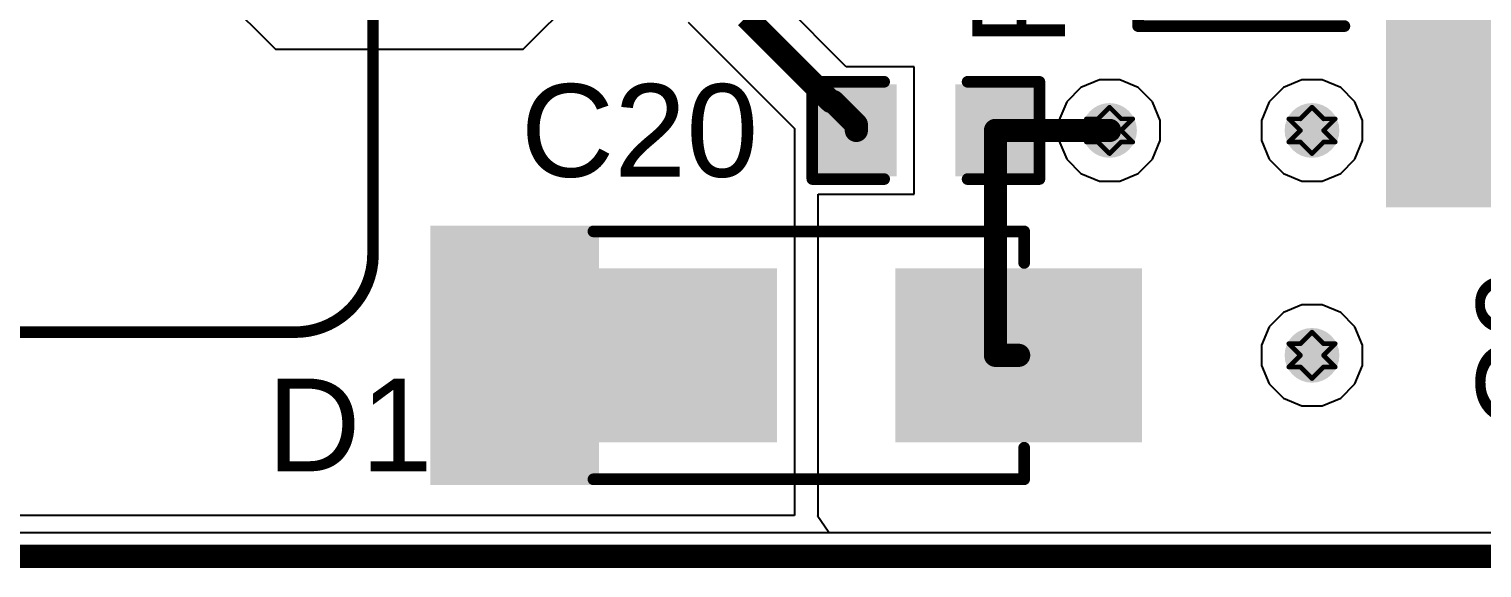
# Model space of a CAD drawing. Header units: inches. Extents: x 24 to 500, y 68 to 269.
# Drawn here: x 328.85 to 344.76, y 68.08 to 73.98 of the extents above; entities that cross this region are included whole.
import ezdxf

# ---------------------------------------------------------------- set-up
doc = ezdxf.new("R2010")
doc.units = ezdxf.units.IN
for name, color, linetype in [('Board Outline', 216, 'Continuous'), ('Bottom Layer', 5, 'Continuous'), ('Drill Drawing', 1, 'Continuous'), ('Layer 1', 16, 'Continuous'), ('Layer 2', 76, 'Continuous'), ('Top Layer', 1, 'Continuous'), ('Top Overlay', 2, 'Continuous'), ('Top Paste', 8, 'Continuous'), ('Top Solder', 216, 'Continuous'), ('Via Holes', 16, 'Continuous')]:
    doc.layers.add(name, color=color, linetype=linetype)
doc.styles.add('Arial', font='', dxfattribs={"height": 0.2})
doc.styles.get('Arial').set_extended_font_data('Arial')

# ---------------------------------------------------------------- blocks, each defined once
blk = doc.blocks.new('SLF12575T_221M1R3_PF_176')
at = {"layer": 'Top Layer'}
for points in [[(-6.85, 1.6), (-4.25, 1.6), (-4.25, -1.6), (-6.85, -1.6)], [(4.25, 1.6), (6.85, 1.6), (6.85, -1.6), (4.25, -1.6)]]:
    blk.add_hatch(color=1, dxfattribs=at).paths.add_polyline_path(points)
at = {"layer": 'Top Paste'}
for points in [[(-6.85, 1.6), (-4.25, 1.6), (-4.25, -1.6), (-6.85, -1.6)], [(4.25, 1.6), (6.85, 1.6), (6.85, -1.6), (4.25, -1.6)]]:
    blk.add_hatch(color=8, dxfattribs=at).paths.add_polyline_path(points)
at = {"layer": 'Top Solder'}
for points in [[(-6.952, 1.702), (-4.148, 1.702), (-4.148, -1.702), (-6.952, -1.702)], [(4.148, 1.702), (6.952, 1.702), (6.952, -1.702), (4.148, -1.702)]]:
    blk.add_hatch(color=216, dxfattribs=at).paths.add_polyline_path(points)
at = {"layer": 'Top Overlay'}
for points in [[(-4.775, 6.325, 0.127, 0.127, 0), (-4.775, 4.826, 0.127, 0.127, 0)], [(-4.775, 6.325, 0.127, 0.127, 0), (5.512, 6.325, 0.127, 0.127, 0)], [(5.512, 6.325, 0.127, 0.127, -0.414214), (6.35, 5.461, 0.127, 0.127, 0)], [(6.35, 5.461, 0.127, 0.127, 0), (6.35, 2.057, 0.127, 0.127, 0)], [(-6.299, 4.826, 0.127, 0.127, 0), (-6.299, 2.057, 0.127, 0.127, 0)], [(-6.299, 4.826, 0.127, 0.127, 0), (-4.775, 4.826, 0.127, 0.127, 0)], [(-6.35, -2.057, 0.127, 0.127, 0), (-6.35, -5.461, 0.127, 0.127, 0)], [(6.35, -2.057, 0.127, 0.127, 0), (6.35, -5.461, 0.127, 0.127, 0)], [(-5.512, -6.325, 0.127, 0.127, -0.414214), (-6.35, -5.461, 0.127, 0.127, 0)], [(6.35, -5.461, 0.127, 0.127, -0.414214), (5.512, -6.325, 0.127, 0.127, 0)], [(-5.512, -6.325, 0.127, 0.127, 0), (5.512, -6.325, 0.127, 0.127, 0)]]:
    blk.add_lwpolyline(points, format="xyseb", dxfattribs=at)
for points in [[(-4.807, 6.325, 0.0635, 0.0635, 1), (-4.743, 6.325, 0.0635, 0.0635, 1)], [(-4.807, 6.325, 0.0635, 0.0635, 1), (-4.743, 6.325, 0.0635, 0.0635, 1)], [(5.48, 6.325, 0.0635, 0.0635, 1), (5.544, 6.325, 0.0635, 0.0635, 1)], [(5.48, 6.325, 0.0635, 0.0635, 1), (5.544, 6.325, 0.0635, 0.0635, 1)], [(6.318, 5.461, 0.0635, 0.0635, 1), (6.382, 5.461, 0.0635, 0.0635, 1)], [(6.318, 5.461, 0.0635, 0.0635, 1), (6.382, 5.461, 0.0635, 0.0635, 1)], [(-6.331, 4.826, 0.0635, 0.0635, 1), (-6.267, 4.826, 0.0635, 0.0635, 1)], [(-6.331, 4.826, 0.0635, 0.0635, 1), (-6.267, 4.826, 0.0635, 0.0635, 1)], [(-4.807, 4.826, 0.0635, 0.0635, 1), (-4.743, 4.826, 0.0635, 0.0635, 1)], [(-4.807, 4.826, 0.0635, 0.0635, 1), (-4.743, 4.826, 0.0635, 0.0635, 1)], [(-6.331, 2.057, 0.0635, 0.0635, 1), (-6.267, 2.057, 0.0635, 0.0635, 1)], [(6.318, 2.057, 0.0635, 0.0635, 1), (6.382, 2.057, 0.0635, 0.0635, 1)], [(-6.382, -2.057, 0.0635, 0.0635, 1), (-6.318, -2.057, 0.0635, 0.0635, 1)], [(6.318, -2.057, 0.0635, 0.0635, 1), (6.382, -2.057, 0.0635, 0.0635, 1)], [(-6.382, -5.461, 0.0635, 0.0635, 1), (-6.318, -5.461, 0.0635, 0.0635, 1)], [(-6.382, -5.461, 0.0635, 0.0635, 1), (-6.318, -5.461, 0.0635, 0.0635, 1)], [(6.318, -5.461, 0.0635, 0.0635, 1), (6.382, -5.461, 0.0635, 0.0635, 1)], [(6.318, -5.461, 0.0635, 0.0635, 1), (6.382, -5.461, 0.0635, 0.0635, 1)], [(-5.544, -6.325, 0.0635, 0.0635, 1), (-5.48, -6.325, 0.0635, 0.0635, 1)], [(-5.544, -6.325, 0.0635, 0.0635, 1), (-5.48, -6.325, 0.0635, 0.0635, 1)], [(5.48, -6.325, 0.0635, 0.0635, 1), (5.544, -6.325, 0.0635, 0.0635, 1)], [(5.48, -6.325, 0.0635, 0.0635, 1), (5.544, -6.325, 0.0635, 0.0635, 1)]]:
    blk.add_lwpolyline(points, format="xyseb", close=True, dxfattribs=at)
blk = doc.blocks.new('SMA_205')
at = {"layer": 'Top Layer'}
for points in [[(-3.25, 0.85), (-0.75, 0.85), (-0.75, -0.85), (-3.25, -0.85)], [(0.75, 0.85), (3.25, 0.85), (3.25, -0.85), (0.75, -0.85)]]:
    blk.add_hatch(color=1, dxfattribs=at).paths.add_polyline_path(points)
at = {"layer": 'Top Overlay'}
for points in [[(-4.445, -1.422), (-3.278, -1.422), (-3.278, 1.422), (-4.445, 1.422)], [(-3.3, 0.924), (-2.596, 0.924), (-2.596, 1.422), (-3.3, 1.422)], [(-3.3, -1.422), (-2.596, -1.422), (-2.596, -0.924), (-3.3, -0.924)]]:
    blk.add_hatch(color=2, dxfattribs=at).paths.add_polyline_path(points)
at = {"layer": 'Top Paste'}
for points in [[(-3.25, 0.85), (-0.75, 0.85), (-0.75, -0.85), (-3.25, -0.85)], [(0.75, 0.85), (3.25, 0.85), (3.25, -0.85), (0.75, -0.85)]]:
    blk.add_hatch(color=8, dxfattribs=at).paths.add_polyline_path(points)
at = {"layer": 'Top Solder'}
for points in [[(-3.352, 0.952), (-0.648, 0.952), (-0.648, -0.952), (-3.352, -0.952)], [(0.648, 0.952), (3.352, 0.952), (3.352, -0.952), (0.648, -0.952)]]:
    blk.add_hatch(color=216, dxfattribs=at).paths.add_polyline_path(points)
at = {"layer": 'Top Overlay'}
for points in [[(-2.658, 1.358, 0.127, 0.127, 0), (2.061, 1.358, 0.127, 0.127, 0)], [(2.061, 1.012, 0.127, 0.127, 0), (2.061, 1.358, 0.127, 0.127, 0)], [(2.061, -1.358, 0.127, 0.127, 0), (2.061, -1.012, 0.127, 0.127, 0)], [(-2.658, -1.358, 0.127, 0.127, 0), (2.061, -1.358, 0.127, 0.127, 0)]]:
    blk.add_lwpolyline(points, format="xyseb", dxfattribs=at)
for points in [[(-2.69, 1.358, 0.0635, 0.0635, 1), (-2.626, 1.358, 0.0635, 0.0635, 1)], [(2.029, 1.358, 0.0635, 0.0635, 1), (2.093, 1.358, 0.0635, 0.0635, 1)], [(2.029, 1.358, 0.0635, 0.0635, 1), (2.093, 1.358, 0.0635, 0.0635, 1)], [(2.029, 1.012, 0.0635, 0.0635, 1), (2.093, 1.012, 0.0635, 0.0635, 1)], [(2.029, -1.012, 0.0635, 0.0635, 1), (2.093, -1.012, 0.0635, 0.0635, 1)], [(-2.69, -1.358, 0.0635, 0.0635, 1), (-2.626, -1.358, 0.0635, 0.0635, 1)], [(2.029, -1.358, 0.0635, 0.0635, 1), (2.093, -1.358, 0.0635, 0.0635, 1)], [(2.029, -1.358, 0.0635, 0.0635, 1), (2.093, -1.358, 0.0635, 0.0635, 1)]]:
    blk.add_lwpolyline(points, format="xyseb", close=True, dxfattribs=at)
blk = doc.blocks.new('C___0603_256')
at = {"layer": 'Top Layer'}
for points in [[(-0.381, 0.445), (-0.381, -0.445), (-1.143, -0.445), (-1.143, 0.445)], [(1.143, 0.445), (1.143, -0.445), (0.381, -0.445), (0.381, 0.445)]]:
    blk.add_hatch(color=1, dxfattribs=at).paths.add_polyline_path(points)
at = {"layer": 'Top Paste'}
for points in [[(-0.381, 0.445), (-0.381, -0.445), (-1.143, -0.445), (-1.143, 0.445)], [(1.143, 0.445), (1.143, -0.445), (0.381, -0.445), (0.381, 0.445)]]:
    blk.add_hatch(color=8, dxfattribs=at).paths.add_polyline_path(points)
at = {"layer": 'Top Solder'}
for points in [[(-0.321, 0.504), (-0.321, -0.504), (-1.203, -0.504), (-1.203, 0.504)], [(1.203, 0.504), (1.203, -0.504), (0.321, -0.504), (0.321, 0.504)]]:
    blk.add_hatch(color=216, dxfattribs=at).paths.add_polyline_path(points)
at = {"layer": 'Top Overlay'}
for points in [[(-0.457, 0.533, 0.127, 0.127, 0), (-1.245, 0.533, 0.127, 0.127, 0)], [(-1.245, 0.533, 0.127, 0.127, 0), (-1.245, -0.533, 0.127, 0.127, 0)], [(1.245, 0.533, 0.127, 0.127, 0), (0.457, 0.533, 0.127, 0.127, 0)], [(1.245, 0.533, 0.127, 0.127, 0), (1.245, -0.533, 0.127, 0.127, 0)], [(-0.457, -0.533, 0.127, 0.127, 0), (-1.245, -0.533, 0.127, 0.127, 0)], [(1.245, -0.533, 0.127, 0.127, 0), (0.457, -0.533, 0.127, 0.127, 0)]]:
    blk.add_lwpolyline(points, format="xyseb", dxfattribs=at)
for points in [[(-1.276, 0.533, 0.0635, 0.0635, 1), (-1.213, 0.533, 0.0635, 0.0635, 1)], [(-1.276, 0.533, 0.0635, 0.0635, 1), (-1.213, 0.533, 0.0635, 0.0635, 1)], [(-0.489, 0.533, 0.0635, 0.0635, 1), (-0.425, 0.533, 0.0635, 0.0635, 1)], [(0.425, 0.533, 0.0635, 0.0635, 1), (0.489, 0.533, 0.0635, 0.0635, 1)], [(1.213, 0.533, 0.0635, 0.0635, 1), (1.276, 0.533, 0.0635, 0.0635, 1)], [(1.213, 0.533, 0.0635, 0.0635, 1), (1.276, 0.533, 0.0635, 0.0635, 1)], [(-1.276, -0.533, 0.0635, 0.0635, 1), (-1.213, -0.533, 0.0635, 0.0635, 1)], [(-1.276, -0.533, 0.0635, 0.0635, 1), (-1.213, -0.533, 0.0635, 0.0635, 1)], [(-0.489, -0.533, 0.0635, 0.0635, 1), (-0.425, -0.533, 0.0635, 0.0635, 1)], [(0.425, -0.533, 0.0635, 0.0635, 1), (0.489, -0.533, 0.0635, 0.0635, 1)], [(1.213, -0.533, 0.0635, 0.0635, 1), (1.276, -0.533, 0.0635, 0.0635, 1)], [(1.213, -0.533, 0.0635, 0.0635, 1), (1.276, -0.533, 0.0635, 0.0635, 1)]]:
    blk.add_lwpolyline(points, format="xyseb", close=True, dxfattribs=at)
blk = doc.blocks.new('UWX1E101MCL1GB__263')
at = {"layer": 'Top Layer'}
for points in [[(-1.15, 1.4), (-1.15, -1.4), (-6.15, -1.4), (-6.15, 1.4)], [(6.15, 1.4), (6.15, -1.4), (1.15, -1.4), (1.15, 1.4)]]:
    blk.add_hatch(color=1, dxfattribs=at).paths.add_polyline_path(points)
at = {"layer": 'Top Paste'}
for points in [[(-1.15, 1.4), (-1.15, -1.4), (-6.15, -1.4), (-6.15, 1.4)], [(6.15, 1.4), (6.15, -1.4), (1.15, -1.4), (1.15, 1.4)]]:
    blk.add_hatch(color=8, dxfattribs=at).paths.add_polyline_path(points)
at = {"layer": 'Top Solder'}
for points in [[(-1.048, 1.502), (-1.048, -1.502), (-6.252, -1.502), (-6.252, 1.502)], [(6.252, 1.502), (6.252, -1.502), (1.048, -1.502), (1.048, 1.502)]]:
    blk.add_hatch(color=216, dxfattribs=at).paths.add_polyline_path(points)
at = {"layer": 'Top Overlay'}
for points in [[(-4.242, 3.124, 0.127, 0.127, 0), (-3.15, 4.216, 0.127, 0.127, 0)], [(4.267, 4.216, 0.127, 0.127, 0), (-3.15, 4.216, 0.127, 0.127, 0)], [(4.267, 1.956, 0.127, 0.127, 0), (4.267, 4.216, 0.127, 0.127, 0)], [(-4.242, 2.083, 0.127, 0.127, 0), (-4.242, 3.124, 0.127, 0.127, 0)], [(-4.902, 1.651, 0.127, 0.127, 0), (-4.902, 2.261, 0.127, 0.127, 0)], [(-4.597, 1.956, 0.127, 0.127, 0), (-5.207, 1.956, 0.127, 0.127, 0)], [(4.267, -4.216, 0.127, 0.127, 0), (4.267, -1.956, 0.127, 0.127, 0)], [(-4.242, -3.124, 0.127, 0.127, 0), (-4.242, -2.083, 0.127, 0.127, 0)], [(-3.15, -4.216, 0.127, 0.127, 0), (-4.242, -3.124, 0.127, 0.127, 0)], [(4.267, -4.216, 0.127, 0.127, 0), (-3.15, -4.216, 0.127, 0.127, 0)]]:
    blk.add_lwpolyline(points, format="xyseb", dxfattribs=at)
for points in [[(-3.181, 4.216, 0.0635, 0.0635, 1), (-3.118, 4.216, 0.0635, 0.0635, 1)], [(-3.181, 4.216, 0.0635, 0.0635, 1), (-3.118, 4.216, 0.0635, 0.0635, 1)], [(4.235, 4.216, 0.0635, 0.0635, 1), (4.299, 4.216, 0.0635, 0.0635, 1)], [(4.235, 4.216, 0.0635, 0.0635, 1), (4.299, 4.216, 0.0635, 0.0635, 1)], [(-4.274, 3.124, 0.0635, 0.0635, 1), (-4.21, 3.124, 0.0635, 0.0635, 1)], [(-4.274, 3.124, 0.0635, 0.0635, 1), (-4.21, 3.124, 0.0635, 0.0635, 1)], [(-4.934, 2.261, 0.0635, 0.0635, 1), (-4.87, 2.261, 0.0635, 0.0635, 1)], [(-4.274, 2.083, 0.0635, 0.0635, 1), (-4.21, 2.083, 0.0635, 0.0635, 1)], [(-5.239, 1.956, 0.0635, 0.0635, 1), (-5.175, 1.956, 0.0635, 0.0635, 1)], [(-4.629, 1.956, 0.0635, 0.0635, 1), (-4.566, 1.956, 0.0635, 0.0635, 1)], [(4.235, 1.956, 0.0635, 0.0635, 1), (4.299, 1.956, 0.0635, 0.0635, 1)], [(-4.934, 1.651, 0.0635, 0.0635, 1), (-4.87, 1.651, 0.0635, 0.0635, 1)], [(4.235, -1.956, 0.0635, 0.0635, 1), (4.299, -1.956, 0.0635, 0.0635, 1)], [(-4.274, -2.083, 0.0635, 0.0635, 1), (-4.21, -2.083, 0.0635, 0.0635, 1)], [(-4.274, -3.124, 0.0635, 0.0635, 1), (-4.21, -3.124, 0.0635, 0.0635, 1)], [(-4.274, -3.124, 0.0635, 0.0635, 1), (-4.21, -3.124, 0.0635, 0.0635, 1)], [(-3.181, -4.216, 0.0635, 0.0635, 1), (-3.118, -4.216, 0.0635, 0.0635, 1)], [(-3.181, -4.216, 0.0635, 0.0635, 1), (-3.118, -4.216, 0.0635, 0.0635, 1)], [(4.235, -4.216, 0.0635, 0.0635, 1), (4.299, -4.216, 0.0635, 0.0635, 1)], [(4.235, -4.216, 0.0635, 0.0635, 1), (4.299, -4.216, 0.0635, 0.0635, 1)]]:
    blk.add_lwpolyline(points, format="xyseb", close=True, dxfattribs=at)

msp = doc.modelspace()

# ---------------------------------------------------------------- hatches: boundary and pattern name
at = {"layer": 'Bottom Layer'}
h = msp.add_hatch(color=5, dxfattribs=at)
edge = h.paths.add_edge_path()
edge.add_arc((340.682, 72.873), 0.3, 0, 360)
h = msp.add_hatch(color=5, dxfattribs=at)
edge = h.paths.add_edge_path()
edge.add_arc((342.9, 72.873), 0.3, 0, 360)
h = msp.add_hatch(color=5, dxfattribs=at)
edge = h.paths.add_edge_path()
edge.add_arc((342.9, 70.409), 0.3, 0, 360)
at = {"layer": 'Layer 1'}
h = msp.add_hatch(color=16, dxfattribs=at)
edge = h.paths.add_edge_path()
edge.add_arc((340.682, 72.873), 0.3, 0, 360)
h = msp.add_hatch(color=16, dxfattribs=at)
edge = h.paths.add_edge_path()
edge.add_arc((342.9, 72.873), 0.3, 0, 360)
h = msp.add_hatch(color=16, dxfattribs=at)
edge = h.paths.add_edge_path()
edge.add_arc((342.9, 70.409), 0.3, 0, 360)
at = {"layer": 'Layer 2'}
h = msp.add_hatch(color=76, dxfattribs=at)
edge = h.paths.add_edge_path()
edge.add_arc((340.682, 72.873), 0.3, 0, 360)
h = msp.add_hatch(color=76, dxfattribs=at)
edge = h.paths.add_edge_path()
edge.add_arc((342.9, 72.873), 0.3, 0, 360)
h = msp.add_hatch(color=76, dxfattribs=at)
edge = h.paths.add_edge_path()
edge.add_arc((342.9, 70.409), 0.3, 0, 360)
at = {"layer": 'Top Layer'}
h = msp.add_hatch(color=1, dxfattribs=at)
edge = h.paths.add_edge_path()
edge.add_arc((340.682, 72.873), 0.3, 0, 360)
h = msp.add_hatch(color=1, dxfattribs=at)
edge = h.paths.add_edge_path()
edge.add_arc((342.9, 72.873), 0.3, 0, 360)
h = msp.add_hatch(color=1, dxfattribs=at)
edge = h.paths.add_edge_path()
edge.add_arc((342.9, 70.409), 0.3, 0, 360)
at = {"layer": 'Via Holes'}
h = msp.add_hatch(color=7, dxfattribs=at)
edge = h.paths.add_edge_path()
edge.add_arc((340.682, 72.873), 0.15, 0, 360)
h = msp.add_hatch(color=7, dxfattribs=at)
edge = h.paths.add_edge_path()
edge.add_arc((342.9, 72.873), 0.15, 0, 360)
h = msp.add_hatch(color=7, dxfattribs=at)
edge = h.paths.add_edge_path()
edge.add_arc((342.9, 70.409), 0.15, 0, 360)

# ---------------------------------------------------------------- linework, layer by layer
at = {"layer": 'Board Outline'}
msp.add_lwpolyline([(251.07, 68.207, 0.254, 0.254, 0), (384.87, 68.207, 0.254, 0.254, 0)], format="xyseb", dxfattribs=at)
at = {"layer": 'Bottom Layer'}
for p, q in [((340.572, 73.427), (340.369, 73.342)), ((340.793, 73.427), (340.572, 73.427)), ((340.996, 73.342), (340.793, 73.427)), ((342.79, 73.427), (342.586, 73.342)), ((343.01, 73.427), (342.79, 73.427)), ((343.214, 73.342), (343.01, 73.427)), ((340.369, 73.342), (340.213, 73.186)), ((341.152, 73.186), (340.996, 73.342)), ((342.586, 73.342), (342.43, 73.186)), ((343.37, 73.186), (343.214, 73.342)), ((340.213, 73.186), (340.128, 72.983)), ((341.236, 72.983), (341.152, 73.186)), ((342.43, 73.186), (342.346, 72.983)), ((343.454, 72.983), (343.37, 73.186)), ((340.128, 72.983), (340.128, 72.762)), ((341.236, 72.762), (341.236, 72.983)), ((342.346, 72.983), (342.346, 72.762)), ((343.454, 72.762), (343.454, 72.983)), ((340.128, 72.762), (340.213, 72.559)), ((341.152, 72.559), (341.236, 72.762)), ((342.346, 72.762), (342.43, 72.559)), ((343.37, 72.559), (343.454, 72.762)), ((340.213, 72.559), (340.369, 72.403)), ((340.996, 72.403), (341.152, 72.559)), ((342.43, 72.559), (342.586, 72.403)), ((343.214, 72.403), (343.37, 72.559)), ((340.369, 72.403), (340.572, 72.319)), ((340.572, 72.319), (340.793, 72.319)), ((340.793, 72.319), (340.996, 72.403)), ((342.586, 72.403), (342.79, 72.319)), ((342.79, 72.319), (343.01, 72.319)), ((343.01, 72.319), (343.214, 72.403)), ((342.586, 70.878), (342.43, 70.723)), ((342.79, 70.963), (342.586, 70.878)), ((343.01, 70.963), (342.79, 70.963)), ((343.214, 70.878), (343.01, 70.963)), ((343.37, 70.723), (343.214, 70.878)), ((342.43, 70.723), (342.346, 70.519)), ((343.454, 70.519), (343.37, 70.723)), ((342.346, 70.519), (342.346, 70.299)), ((343.454, 70.299), (343.454, 70.519)), ((342.346, 70.299), (342.43, 70.095)), ((343.37, 70.095), (343.454, 70.299)), ((342.43, 70.095), (342.586, 69.939)), ((343.214, 69.939), (343.37, 70.095)), ((342.586, 69.939), (342.79, 69.855)), ((343.01, 69.855), (343.214, 69.939)), ((342.79, 69.855), (343.01, 69.855)), ((357.144, 68.466), (261.239, 68.466))]:
    msp.add_line(p, q, dxfattribs=at)
at = {"layer": 'Drill Drawing'}
for points in [[(340.555, 73, 0.0508, 0.0508, 0), (340.682, 73.127, 0.0508, 0.0508, 0)], [(340.682, 73.127, 0.0508, 0.0508, 0), (340.809, 73, 0.0508, 0.0508, 0)], [(342.773, 73, 0.0508, 0.0508, 0), (342.9, 73.127, 0.0508, 0.0508, 0)], [(342.9, 73.127, 0.0508, 0.0508, 0), (343.027, 73, 0.0508, 0.0508, 0)], [(340.428, 73, 0.0508, 0.0508, 0), (340.555, 72.873, 0.0508, 0.0508, 0)], [(340.428, 73, 0.0508, 0.0508, 0), (340.555, 73, 0.0508, 0.0508, 0)], [(340.428, 72.746, 0.0508, 0.0508, 0), (340.555, 72.873, 0.0508, 0.0508, 0)], [(340.809, 73, 0.0508, 0.0508, 0), (340.936, 73, 0.0508, 0.0508, 0)], [(340.809, 72.873, 0.0508, 0.0508, 0), (340.936, 73, 0.0508, 0.0508, 0)], [(340.809, 72.873, 0.0508, 0.0508, 0), (340.936, 72.746, 0.0508, 0.0508, 0)], [(342.646, 73, 0.0508, 0.0508, 0), (342.773, 72.873, 0.0508, 0.0508, 0)], [(342.646, 73, 0.0508, 0.0508, 0), (342.773, 73, 0.0508, 0.0508, 0)], [(342.646, 72.746, 0.0508, 0.0508, 0), (342.773, 72.873, 0.0508, 0.0508, 0)], [(343.027, 73, 0.0508, 0.0508, 0), (343.154, 73, 0.0508, 0.0508, 0)], [(343.027, 72.873, 0.0508, 0.0508, 0), (343.154, 73, 0.0508, 0.0508, 0)], [(343.027, 72.873, 0.0508, 0.0508, 0), (343.154, 72.746, 0.0508, 0.0508, 0)], [(340.428, 72.746, 0.0508, 0.0508, 0), (340.555, 72.746, 0.0508, 0.0508, 0)], [(340.555, 72.746, 0.0508, 0.0508, 0), (340.682, 72.619, 0.0508, 0.0508, 0)], [(340.682, 72.619, 0.0508, 0.0508, 0), (340.809, 72.746, 0.0508, 0.0508, 0)], [(340.809, 72.746, 0.0508, 0.0508, 0), (340.936, 72.746, 0.0508, 0.0508, 0)], [(342.646, 72.746, 0.0508, 0.0508, 0), (342.773, 72.746, 0.0508, 0.0508, 0)], [(342.773, 72.746, 0.0508, 0.0508, 0), (342.9, 72.619, 0.0508, 0.0508, 0)], [(342.9, 72.619, 0.0508, 0.0508, 0), (343.027, 72.746, 0.0508, 0.0508, 0)], [(343.027, 72.746, 0.0508, 0.0508, 0), (343.154, 72.746, 0.0508, 0.0508, 0)], [(342.773, 70.536, 0.0508, 0.0508, 0), (342.9, 70.663, 0.0508, 0.0508, 0)], [(342.9, 70.663, 0.0508, 0.0508, 0), (343.027, 70.536, 0.0508, 0.0508, 0)], [(342.646, 70.536, 0.0508, 0.0508, 0), (342.773, 70.409, 0.0508, 0.0508, 0)], [(342.646, 70.536, 0.0508, 0.0508, 0), (342.773, 70.536, 0.0508, 0.0508, 0)], [(343.027, 70.536, 0.0508, 0.0508, 0), (343.154, 70.536, 0.0508, 0.0508, 0)], [(343.027, 70.409, 0.0508, 0.0508, 0), (343.154, 70.536, 0.0508, 0.0508, 0)], [(342.646, 70.282, 0.0508, 0.0508, 0), (342.773, 70.409, 0.0508, 0.0508, 0)], [(343.027, 70.409, 0.0508, 0.0508, 0), (343.154, 70.282, 0.0508, 0.0508, 0)], [(342.646, 70.282, 0.0508, 0.0508, 0), (342.773, 70.282, 0.0508, 0.0508, 0)], [(342.773, 70.282, 0.0508, 0.0508, 0), (342.9, 70.155, 0.0508, 0.0508, 0)], [(342.9, 70.155, 0.0508, 0.0508, 0), (343.027, 70.282, 0.0508, 0.0508, 0)], [(343.027, 70.282, 0.0508, 0.0508, 0), (343.154, 70.282, 0.0508, 0.0508, 0)]]:
    msp.add_lwpolyline(points, format="xyseb", dxfattribs=at)
for points in [[(340.67, 73.127, 0.0254, 0.0254, 1), (340.695, 73.127, 0.0254, 0.0254, 1)], [(340.67, 73.127, 0.0254, 0.0254, 1), (340.695, 73.127, 0.0254, 0.0254, 1)], [(342.887, 73.127, 0.0254, 0.0254, 1), (342.913, 73.127, 0.0254, 0.0254, 1)], [(342.887, 73.127, 0.0254, 0.0254, 1), (342.913, 73.127, 0.0254, 0.0254, 1)], [(340.416, 73, 0.0254, 0.0254, 1), (340.441, 73, 0.0254, 0.0254, 1)], [(340.416, 73, 0.0254, 0.0254, 1), (340.441, 73, 0.0254, 0.0254, 1)], [(340.543, 73, 0.0254, 0.0254, 1), (340.568, 73, 0.0254, 0.0254, 1)], [(340.543, 73, 0.0254, 0.0254, 1), (340.568, 73, 0.0254, 0.0254, 1)], [(340.543, 72.873, 0.0254, 0.0254, 1), (340.568, 72.873, 0.0254, 0.0254, 1)], [(340.543, 72.873, 0.0254, 0.0254, 1), (340.568, 72.873, 0.0254, 0.0254, 1)], [(340.797, 73, 0.0254, 0.0254, 1), (340.822, 73, 0.0254, 0.0254, 1)], [(340.797, 73, 0.0254, 0.0254, 1), (340.822, 73, 0.0254, 0.0254, 1)], [(340.797, 72.873, 0.0254, 0.0254, 1), (340.822, 72.873, 0.0254, 0.0254, 1)], [(340.797, 72.873, 0.0254, 0.0254, 1), (340.822, 72.873, 0.0254, 0.0254, 1)], [(340.924, 73, 0.0254, 0.0254, 1), (340.949, 73, 0.0254, 0.0254, 1)], [(340.924, 73, 0.0254, 0.0254, 1), (340.949, 73, 0.0254, 0.0254, 1)], [(342.633, 73, 0.0254, 0.0254, 1), (342.659, 73, 0.0254, 0.0254, 1)], [(342.633, 73, 0.0254, 0.0254, 1), (342.659, 73, 0.0254, 0.0254, 1)], [(342.76, 73, 0.0254, 0.0254, 1), (342.786, 73, 0.0254, 0.0254, 1)], [(342.76, 73, 0.0254, 0.0254, 1), (342.786, 73, 0.0254, 0.0254, 1)], [(342.76, 72.873, 0.0254, 0.0254, 1), (342.786, 72.873, 0.0254, 0.0254, 1)], [(342.76, 72.873, 0.0254, 0.0254, 1), (342.786, 72.873, 0.0254, 0.0254, 1)], [(343.014, 73, 0.0254, 0.0254, 1), (343.04, 73, 0.0254, 0.0254, 1)], [(343.014, 73, 0.0254, 0.0254, 1), (343.04, 73, 0.0254, 0.0254, 1)], [(343.014, 72.873, 0.0254, 0.0254, 1), (343.04, 72.873, 0.0254, 0.0254, 1)], [(343.014, 72.873, 0.0254, 0.0254, 1), (343.04, 72.873, 0.0254, 0.0254, 1)], [(343.141, 73, 0.0254, 0.0254, 1), (343.167, 73, 0.0254, 0.0254, 1)], [(343.141, 73, 0.0254, 0.0254, 1), (343.167, 73, 0.0254, 0.0254, 1)], [(340.416, 72.746, 0.0254, 0.0254, 1), (340.441, 72.746, 0.0254, 0.0254, 1)], [(340.416, 72.746, 0.0254, 0.0254, 1), (340.441, 72.746, 0.0254, 0.0254, 1)], [(340.543, 72.746, 0.0254, 0.0254, 1), (340.568, 72.746, 0.0254, 0.0254, 1)], [(340.543, 72.746, 0.0254, 0.0254, 1), (340.568, 72.746, 0.0254, 0.0254, 1)], [(340.797, 72.746, 0.0254, 0.0254, 1), (340.822, 72.746, 0.0254, 0.0254, 1)], [(340.797, 72.746, 0.0254, 0.0254, 1), (340.822, 72.746, 0.0254, 0.0254, 1)], [(340.924, 72.746, 0.0254, 0.0254, 1), (340.949, 72.746, 0.0254, 0.0254, 1)], [(340.924, 72.746, 0.0254, 0.0254, 1), (340.949, 72.746, 0.0254, 0.0254, 1)], [(342.633, 72.746, 0.0254, 0.0254, 1), (342.659, 72.746, 0.0254, 0.0254, 1)], [(342.633, 72.746, 0.0254, 0.0254, 1), (342.659, 72.746, 0.0254, 0.0254, 1)], [(342.76, 72.746, 0.0254, 0.0254, 1), (342.786, 72.746, 0.0254, 0.0254, 1)], [(342.76, 72.746, 0.0254, 0.0254, 1), (342.786, 72.746, 0.0254, 0.0254, 1)], [(343.014, 72.746, 0.0254, 0.0254, 1), (343.04, 72.746, 0.0254, 0.0254, 1)], [(343.014, 72.746, 0.0254, 0.0254, 1), (343.04, 72.746, 0.0254, 0.0254, 1)], [(343.141, 72.746, 0.0254, 0.0254, 1), (343.167, 72.746, 0.0254, 0.0254, 1)], [(343.141, 72.746, 0.0254, 0.0254, 1), (343.167, 72.746, 0.0254, 0.0254, 1)], [(340.67, 72.619, 0.0254, 0.0254, 1), (340.695, 72.619, 0.0254, 0.0254, 1)], [(340.67, 72.619, 0.0254, 0.0254, 1), (340.695, 72.619, 0.0254, 0.0254, 1)], [(342.887, 72.619, 0.0254, 0.0254, 1), (342.913, 72.619, 0.0254, 0.0254, 1)], [(342.887, 72.619, 0.0254, 0.0254, 1), (342.913, 72.619, 0.0254, 0.0254, 1)], [(342.887, 70.663, 0.0254, 0.0254, 1), (342.913, 70.663, 0.0254, 0.0254, 1)], [(342.887, 70.663, 0.0254, 0.0254, 1), (342.913, 70.663, 0.0254, 0.0254, 1)], [(342.633, 70.536, 0.0254, 0.0254, 1), (342.659, 70.536, 0.0254, 0.0254, 1)], [(342.633, 70.536, 0.0254, 0.0254, 1), (342.659, 70.536, 0.0254, 0.0254, 1)], [(342.76, 70.536, 0.0254, 0.0254, 1), (342.786, 70.536, 0.0254, 0.0254, 1)], [(342.76, 70.536, 0.0254, 0.0254, 1), (342.786, 70.536, 0.0254, 0.0254, 1)], [(343.014, 70.536, 0.0254, 0.0254, 1), (343.04, 70.536, 0.0254, 0.0254, 1)], [(343.014, 70.536, 0.0254, 0.0254, 1), (343.04, 70.536, 0.0254, 0.0254, 1)], [(343.141, 70.536, 0.0254, 0.0254, 1), (343.167, 70.536, 0.0254, 0.0254, 1)], [(343.141, 70.536, 0.0254, 0.0254, 1), (343.167, 70.536, 0.0254, 0.0254, 1)], [(342.76, 70.409, 0.0254, 0.0254, 1), (342.786, 70.409, 0.0254, 0.0254, 1)], [(342.76, 70.409, 0.0254, 0.0254, 1), (342.786, 70.409, 0.0254, 0.0254, 1)], [(343.014, 70.409, 0.0254, 0.0254, 1), (343.04, 70.409, 0.0254, 0.0254, 1)], [(343.014, 70.409, 0.0254, 0.0254, 1), (343.04, 70.409, 0.0254, 0.0254, 1)], [(342.633, 70.282, 0.0254, 0.0254, 1), (342.659, 70.282, 0.0254, 0.0254, 1)], [(342.633, 70.282, 0.0254, 0.0254, 1), (342.659, 70.282, 0.0254, 0.0254, 1)], [(342.76, 70.282, 0.0254, 0.0254, 1), (342.786, 70.282, 0.0254, 0.0254, 1)], [(342.76, 70.282, 0.0254, 0.0254, 1), (342.786, 70.282, 0.0254, 0.0254, 1)], [(343.014, 70.282, 0.0254, 0.0254, 1), (343.04, 70.282, 0.0254, 0.0254, 1)], [(343.014, 70.282, 0.0254, 0.0254, 1), (343.04, 70.282, 0.0254, 0.0254, 1)], [(343.141, 70.282, 0.0254, 0.0254, 1), (343.167, 70.282, 0.0254, 0.0254, 1)], [(343.141, 70.282, 0.0254, 0.0254, 1), (343.167, 70.282, 0.0254, 0.0254, 1)], [(342.887, 70.155, 0.0254, 0.0254, 1), (342.913, 70.155, 0.0254, 0.0254, 1)], [(342.887, 70.155, 0.0254, 0.0254, 1), (342.913, 70.155, 0.0254, 0.0254, 1)]]:
    msp.add_lwpolyline(points, format="xyseb", close=True, dxfattribs=at)
at = {"layer": 'Layer 1'}
msp.add_line((357.011, 68.466), (250.824, 68.466), dxfattribs=at)
at = {"layer": 'Layer 2'}
for p, q in [((340.572, 73.427), (340.369, 73.342)), ((340.793, 73.427), (340.572, 73.427)), ((340.996, 73.342), (340.793, 73.427)), ((342.79, 73.427), (342.586, 73.342)), ((343.01, 73.427), (342.79, 73.427)), ((343.214, 73.342), (343.01, 73.427)), ((340.369, 73.342), (340.213, 73.186)), ((341.152, 73.186), (340.996, 73.342)), ((342.586, 73.342), (342.43, 73.186)), ((343.37, 73.186), (343.214, 73.342)), ((340.213, 73.186), (340.128, 72.983)), ((341.236, 72.983), (341.152, 73.186)), ((342.43, 73.186), (342.346, 72.983)), ((343.454, 72.983), (343.37, 73.186)), ((340.128, 72.983), (340.128, 72.762)), ((341.236, 72.762), (341.236, 72.983)), ((342.346, 72.983), (342.346, 72.762)), ((343.454, 72.762), (343.454, 72.983)), ((340.128, 72.762), (340.213, 72.559)), ((341.152, 72.559), (341.236, 72.762)), ((342.346, 72.762), (342.43, 72.559)), ((343.37, 72.559), (343.454, 72.762)), ((340.213, 72.559), (340.369, 72.403)), ((340.996, 72.403), (341.152, 72.559)), ((342.43, 72.559), (342.586, 72.403)), ((343.214, 72.403), (343.37, 72.559)), ((340.369, 72.403), (340.572, 72.319)), ((340.572, 72.319), (340.793, 72.319)), ((340.793, 72.319), (340.996, 72.403)), ((342.586, 72.403), (342.79, 72.319)), ((342.79, 72.319), (343.01, 72.319)), ((343.01, 72.319), (343.214, 72.403)), ((342.586, 70.878), (342.43, 70.723)), ((342.79, 70.963), (342.586, 70.878)), ((343.01, 70.963), (342.79, 70.963)), ((343.214, 70.878), (343.01, 70.963)), ((343.37, 70.723), (343.214, 70.878)), ((342.43, 70.723), (342.346, 70.519)), ((343.454, 70.519), (343.37, 70.723)), ((342.346, 70.519), (342.346, 70.299)), ((343.454, 70.299), (343.454, 70.519)), ((342.346, 70.299), (342.43, 70.095)), ((343.37, 70.095), (343.454, 70.299)), ((342.43, 70.095), (342.586, 69.939)), ((343.214, 69.939), (343.37, 70.095)), ((342.586, 69.939), (342.79, 69.855)), ((343.01, 69.855), (343.214, 69.939)), ((342.79, 69.855), (343.01, 69.855)), ((357.011, 68.466), (250.824, 68.466))]:
    msp.add_line(p, q, dxfattribs=at)
at = {"layer": 'Top Layer'}
for p, q in [((329.235, 76.073), (331.546, 73.762)), ((334.259, 73.762), (334.874, 74.376)), ((337.798, 73.571), (337.091, 74.278)), ((336.067, 74.059), (337.231, 72.896)), ((331.546, 73.762), (334.259, 73.762)), ((338.543, 73.571), (337.798, 73.571)), ((338.543, 72.174), (338.543, 73.571)), ((337.231, 72.896), (337.231, 68.656)), ((337.49, 68.656), (337.49, 72.174)), ((337.49, 72.174), (338.543, 72.174)), ((337.231, 68.656), (320.04, 68.656)), ((337.487, 68.643), (337.49, 68.656)), ((337.598, 68.479), (337.487, 68.643)), ((337.62, 68.466), (337.598, 68.479)), ((349.496, 68.466), (337.62, 68.466))]:
    msp.add_line(p, q, dxfattribs=at)
for points in [[(336.702, 74.117, 0.254, 0.254, 0), (337.629, 73.19, 0.254, 0.254, 0)], [(337.629, 73.19, 0.254, 0.254, 0), (337.654, 73.19, 0.254, 0.254, 0)], [(337.654, 73.19, 0.254, 0.254, 0), (337.908, 72.936, 0.254, 0.254, 0)], [(337.908, 72.873, 0.254, 0.254, 0), (337.908, 72.936, 0.254, 0.254, 0)], [(339.432, 70.409, 0.254, 0.254, 0), (339.432, 72.873, 0.254, 0.254, 0)], [(339.432, 72.873, 0.254, 0.254, 0), (340.682, 72.873, 0.254, 0.254, 0)], [(339.432, 70.409, 0.254, 0.254, 0), (339.686, 70.409, 0.254, 0.254, 0)]]:
    msp.add_lwpolyline(points, format="xyseb", dxfattribs=at)
for points in [[(337.566, 73.19, 0.127, 0.127, 1), (337.693, 73.19, 0.127, 0.127, 1)], [(337.566, 73.19, 0.127, 0.127, 1), (337.693, 73.19, 0.127, 0.127, 1)], [(337.591, 73.19, 0.127, 0.127, 1), (337.718, 73.19, 0.127, 0.127, 1)], [(337.591, 73.19, 0.127, 0.127, 1), (337.718, 73.19, 0.127, 0.127, 1)], [(337.845, 72.936, 0.127, 0.127, 1), (337.972, 72.936, 0.127, 0.127, 1)], [(337.845, 72.936, 0.127, 0.127, 1), (337.972, 72.936, 0.127, 0.127, 1)], [(337.845, 72.873, 0.127, 0.127, 1), (337.972, 72.873, 0.127, 0.127, 1)], [(339.369, 72.873, 0.127, 0.127, 1), (339.496, 72.873, 0.127, 0.127, 1)], [(339.369, 72.873, 0.127, 0.127, 1), (339.496, 72.873, 0.127, 0.127, 1)], [(340.619, 72.873, 0.127, 0.127, 1), (340.746, 72.873, 0.127, 0.127, 1)], [(339.369, 70.409, 0.127, 0.127, 1), (339.496, 70.409, 0.127, 0.127, 1)], [(339.369, 70.409, 0.127, 0.127, 1), (339.496, 70.409, 0.127, 0.127, 1)], [(339.623, 70.409, 0.127, 0.127, 1), (339.75, 70.409, 0.127, 0.127, 1)]]:
    msp.add_lwpolyline(points, format="xyseb", close=True, dxfattribs=at)

# ---------------------------------------------------------------- block references
for name, p, rotation in [('UWX1E101MCL1GB__263', (345.211, 78.283), 270), ('SLF12575T_221M1R3_PF_176', (326.288, 77.013), 90), ('C___0603_256', (338.67, 72.873), 180)]:
    msp.add_blockref(name, p, dxfattribs=dict(rotation=rotation))
msp.add_blockref('SMA_205', (337.686, 70.409))

# ---------------------------------------------------------------- texts
at = {"layer": 'Top Overlay', "style": 'Arial'}
for s, p in [('R3', (340.194, 73.786)), ('C9', (345.719, 69.562))]:
    msp.add_text(s, height=1.016, rotation=90, dxfattribs=at).set_placement(p)
for s, p in [('C20', (334.231, 72.365)), ('D1', (331.453, 69.139))]:
    msp.add_text(s, height=1.016, dxfattribs=at).set_placement(p)

doc.saveas('drawing.dxf')
